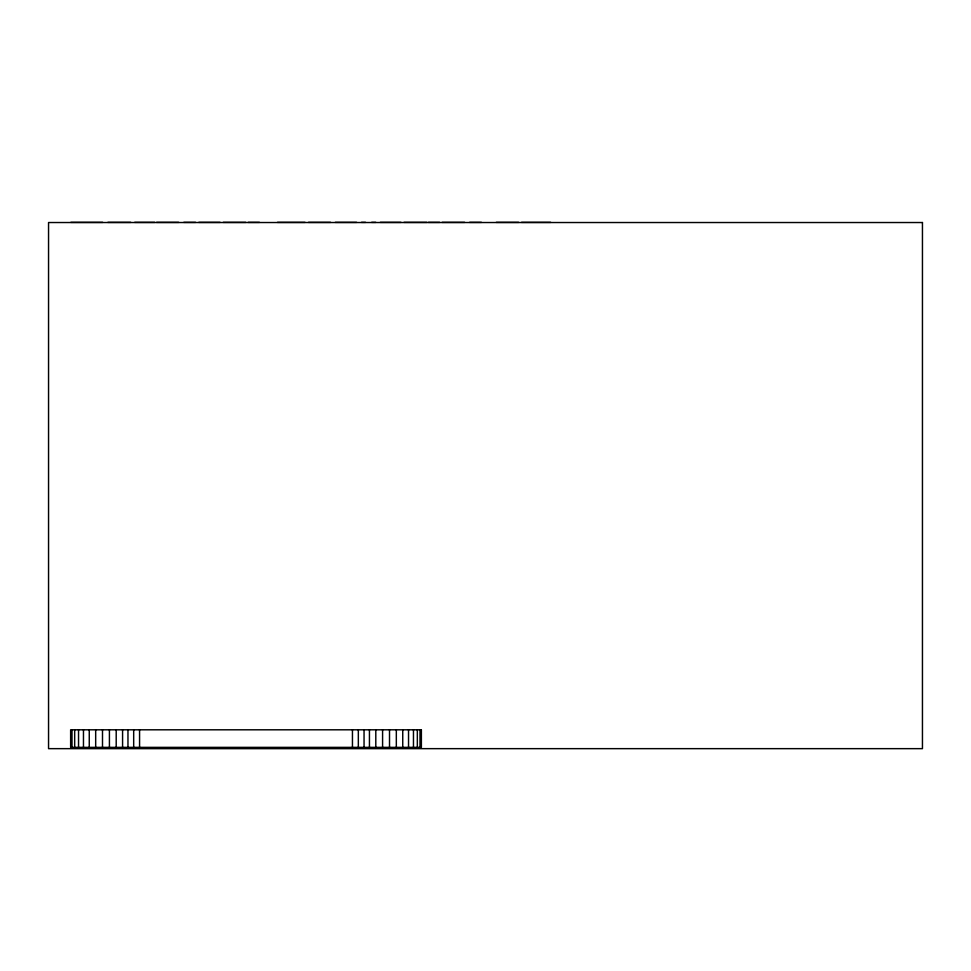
<?xml version="1.0" encoding="UTF-8"?>
<svg xmlns="http://www.w3.org/2000/svg" width="971" height="971" viewBox="0 0 971 971"><rect width="100%" height="100%" fill="white"/><g stroke="black" fill="none" stroke-linecap="round" stroke-linejoin="round"><path stroke-width="1.46" d="M70.847 222.347L102.695 222.347M107.866 222.347L130.782 222.347M134.678 222.347L154.753 222.347M156.562 222.347L178.688 222.347M183.798 222.347L195.584 222.347M198.8 222.347L220.126 222.347M223.221 222.347L245.797 222.347M248.175 222.347L259.439 222.347M277.463 222.347L305.064 222.347M308.475 222.347L330.589 222.347M335.274 222.347L356.6 222.347M361.467 222.347L365.545 222.347M371.65 222.347L375.789 222.347M380.292 222.347L401.023 222.347M403.972 222.347L426.876 222.347M428.393 222.347L439.657 222.347M442.084 222.347L464.66 222.347M469.612 222.347L481.398 222.347M496.254 222.347L518.648 222.347M521.512 222.347L550.691 222.347M420.006 729.804L420.006 747.367M417.336 729.804L417.336 747.367M413.464 729.804L413.464 747.367M408.536 729.804L408.536 747.367M402.747 729.804L402.747 747.367M396.326 729.804L396.326 747.367M389.517 729.804L389.517 747.367M382.586 729.804L382.586 747.367M375.801 729.804L375.801 747.367M369.441 729.804L369.441 747.367M364.052 729.804L364.052 747.367M358.335 729.804L358.335 747.367M352.449 729.804L352.449 747.367M139.569 729.804L139.569 747.367M133.682 729.804L133.682 747.367M127.966 729.804L127.966 747.367M122.577 729.804L122.577 747.367M116.204 729.804L116.204 747.367M109.42 729.804L109.42 747.367M102.501 729.804L102.501 747.367M95.68 729.804L95.68 747.367M89.259 729.804L89.259 747.367M83.47 729.804L83.47 747.367M78.542 729.804L78.542 747.367M74.67 729.804L74.67 747.367M72 729.804L72 747.367M922.45 222.529L48.55 222.529L48.55 748.653L922.45 748.653L922.45 222.529M421.378 729.804L70.64 729.804L70.64 747.367L421.378 747.367L421.378 729.804"/></g></svg>
